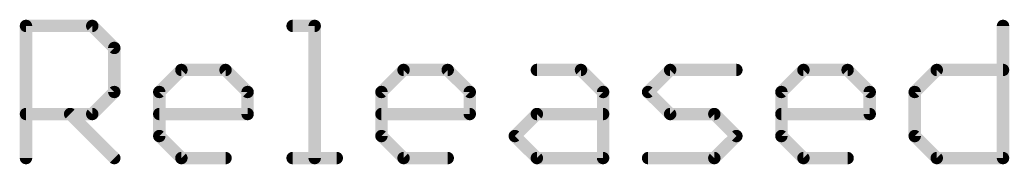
# Model space of a CAD drawing. Extents: x -29 to 78, y -15 to 28.
# Drawn here: x -28.62 to -16.47, y -6.35 to -4.57 of the extents above; entities that cross this region are included whole.
import ezdxf

# ---------------------------------------------------------------- set-up
doc = ezdxf.new("R2010")
doc.units = 0
doc.layers.add('27', color=253, linetype='CONTINUOUS')

msp = doc.modelspace()

# ---------------------------------------------------------------- linework, layer by layer
at = {"layer": '27', "const_width": 0.1524}
for points in [[(-28.5417, -6.2738), (-28.5417, -4.6468)], [(-28.5417, -4.6468), (-27.7282, -4.6468)], [(-27.7282, -4.6468), (-27.457, -4.918)], [(-25.2673, -4.6468), (-24.9962, -4.6468)], [(-24.9962, -4.6468), (-24.9962, -6.2738)], [(-16.5426, -4.6468), (-16.5426, -6.2738)], [(-27.457, -4.918), (-27.457, -5.4603)], [(-26.9045, -5.4603), (-26.6333, -5.1891)], [(-26.6333, -5.1891), (-26.091, -5.1891)], [(-26.091, -5.1891), (-25.8198, -5.4603)], [(-24.1759, -5.4603), (-23.9047, -5.1891)], [(-23.9047, -5.1891), (-23.3624, -5.1891)], [(-23.3624, -5.1891), (-23.0912, -5.4603)], [(-22.2676, -5.1891), (-21.7253, -5.1891)], [(-21.7253, -5.1891), (-21.4541, -5.4603)], [(-20.9016, -5.4603), (-20.6304, -5.1891)], [(-20.6304, -5.1891), (-19.8169, -5.1891)], [(-19.2644, -5.4603), (-18.9933, -5.1891)], [(-18.9933, -5.1891), (-18.4509, -5.1891)], [(-18.4509, -5.1891), (-18.1798, -5.4603)], [(-17.6273, -5.4603), (-17.3561, -5.1891)], [(-17.3561, -5.1891), (-16.5426, -5.1891)], [(-27.457, -5.4603), (-27.7282, -5.7315)], [(-26.9045, -6.0026), (-26.9045, -5.4603)], [(-25.8198, -5.4603), (-25.8198, -5.7315)], [(-24.1759, -6.0026), (-24.1759, -5.4603)], [(-23.0912, -5.4603), (-23.0912, -5.7315)], [(-21.4541, -5.4603), (-21.4541, -6.2738)], [(-20.6304, -5.7315), (-20.9016, -5.4603)], [(-19.2644, -6.0026), (-19.2644, -5.4603)], [(-18.1798, -5.4603), (-18.1798, -5.7315)], [(-17.6273, -6.0026), (-17.6273, -5.4603)], [(-27.7282, -5.7315), (-28.5417, -5.7315)], [(-27.9993, -5.7315), (-27.457, -6.2738)], [(-25.8198, -5.7315), (-26.9045, -5.7315)], [(-23.0912, -5.7315), (-24.1759, -5.7315)], [(-22.5388, -6.0026), (-22.2676, -5.7315)], [(-22.2676, -5.7315), (-21.4541, -5.7315)], [(-20.0881, -5.7315), (-20.6304, -5.7315)], [(-19.8169, -6.0026), (-20.0881, -5.7315)], [(-18.1798, -5.7315), (-19.2644, -5.7315)], [(-26.6333, -6.2738), (-26.9045, -6.0026)], [(-23.9047, -6.2738), (-24.1759, -6.0026)], [(-22.2676, -6.2738), (-22.5388, -6.0026)], [(-20.0881, -6.2738), (-19.8169, -6.0026)], [(-18.9933, -6.2738), (-19.2644, -6.0026)], [(-17.3561, -6.2738), (-17.6273, -6.0026)], [(-26.091, -6.2738), (-26.6333, -6.2738)], [(-25.2673, -6.2738), (-24.725, -6.2738)], [(-23.3624, -6.2738), (-23.9047, -6.2738)], [(-21.4541, -6.2738), (-22.2676, -6.2738)], [(-20.9016, -6.2738), (-20.0881, -6.2738)], [(-18.4509, -6.2738), (-18.9933, -6.2738)], [(-16.5426, -6.2738), (-17.3561, -6.2738)]]:
    msp.add_lwpolyline(points, dxfattribs=at)
at = {"layer": '27', "const_width": 0.0762}
for points in [[(-28.5036, -4.6468, 1), (-28.5798, -4.6468)], [(-28.5417, -4.6087, 1), (-28.5417, -4.6849)], [(-27.7012, -4.6199, 1), (-27.7551, -4.6738)], [(-27.7282, -4.6849, 1), (-27.7282, -4.6087)], [(-25.2673, -4.6087, 1), (-25.2673, -4.6849)], [(-24.9581, -4.6468, 1), (-25.0343, -4.6468)], [(-24.9962, -4.6849, 1), (-24.9962, -4.6087)], [(-16.5045, -4.6468, 1), (-16.5807, -4.6468)], [(-27.4189, -4.918, 1), (-27.4951, -4.918)], [(-27.4839, -4.9449, 1), (-27.4301, -4.891)], [(-26.6333, -5.151, 1), (-26.6333, -5.2272)], [(-26.6064, -5.2161, 1), (-26.6603, -5.1622)], [(-26.0641, -5.1622, 1), (-26.1179, -5.2161)], [(-26.091, -5.2272, 1), (-26.091, -5.151)], [(-23.9047, -5.151, 1), (-23.9047, -5.2272)], [(-23.8778, -5.2161, 1), (-23.9317, -5.1622)], [(-23.3355, -5.1622, 1), (-23.3894, -5.2161)], [(-23.3624, -5.2272, 1), (-23.3624, -5.151)], [(-22.2676, -5.151, 1), (-22.2676, -5.2272)], [(-21.6983, -5.1622, 1), (-21.7522, -5.2161)], [(-21.7253, -5.2272, 1), (-21.7253, -5.151)], [(-20.6304, -5.151, 1), (-20.6304, -5.2272)], [(-20.6035, -5.2161, 1), (-20.6574, -5.1622)], [(-19.8169, -5.2272, 1), (-19.8169, -5.151)], [(-18.9933, -5.151, 1), (-18.9933, -5.2272)], [(-18.9663, -5.2161, 1), (-19.0202, -5.1622)], [(-18.424, -5.1622, 1), (-18.4779, -5.2161)], [(-18.4509, -5.2272, 1), (-18.4509, -5.151)], [(-17.3561, -5.151, 1), (-17.3561, -5.2272)], [(-17.3292, -5.2161, 1), (-17.3831, -5.1622)], [(-16.5426, -5.2272, 1), (-16.5426, -5.151)], [(-27.4951, -5.4603, 1), (-27.4189, -5.4603)], [(-27.4301, -5.4872, 1), (-27.4839, -5.4334)], [(-26.8664, -5.4603, 1), (-26.9426, -5.4603)], [(-26.9314, -5.4334, 1), (-26.8776, -5.4872)], [(-25.7817, -5.4603, 1), (-25.8579, -5.4603)], [(-25.8468, -5.4872, 1), (-25.7929, -5.4334)], [(-24.1378, -5.4603, 1), (-24.214, -5.4603)], [(-24.2028, -5.4334, 1), (-24.149, -5.4872)], [(-23.0531, -5.4603, 1), (-23.1293, -5.4603)], [(-23.1182, -5.4872, 1), (-23.0643, -5.4334)], [(-21.416, -5.4603, 1), (-21.4922, -5.4603)], [(-21.481, -5.4872, 1), (-21.4271, -5.4334)], [(-20.8747, -5.4334, 1), (-20.9285, -5.4872)], [(-20.9285, -5.4334, 1), (-20.8747, -5.4872)], [(-19.2263, -5.4603, 1), (-19.3025, -5.4603)], [(-19.2914, -5.4334, 1), (-19.2375, -5.4872)], [(-18.1417, -5.4603, 1), (-18.2179, -5.4603)], [(-18.2067, -5.4872, 1), (-18.1528, -5.4334)], [(-17.5892, -5.4603, 1), (-17.6654, -5.4603)], [(-17.6542, -5.4334, 1), (-17.6003, -5.4872)], [(-28.5417, -5.6934, 1), (-28.5417, -5.7696)], [(-27.9724, -5.7045, 1), (-28.0263, -5.7584)], [(-27.7551, -5.7045, 1), (-27.7012, -5.7584)], [(-27.7282, -5.7696, 1), (-27.7282, -5.6934)], [(-26.9045, -5.6934, 1), (-26.9045, -5.7696)], [(-25.8579, -5.7315, 1), (-25.7817, -5.7315)], [(-25.8198, -5.7696, 1), (-25.8198, -5.6934)], [(-24.1759, -5.6934, 1), (-24.1759, -5.7696)], [(-23.1293, -5.7315, 1), (-23.0531, -5.7315)], [(-23.0912, -5.7696, 1), (-23.0912, -5.6934)], [(-22.2676, -5.6934, 1), (-22.2676, -5.7696)], [(-22.2406, -5.7584, 1), (-22.2945, -5.7045)], [(-21.4541, -5.7696, 1), (-21.4541, -5.6934)], [(-20.6304, -5.6934, 1), (-20.6304, -5.7696)], [(-20.6574, -5.7584, 1), (-20.6035, -5.7045)], [(-20.0612, -5.7045, 1), (-20.115, -5.7584)], [(-20.0881, -5.7696, 1), (-20.0881, -5.6934)], [(-19.2644, -5.6934, 1), (-19.2644, -5.7696)], [(-18.2179, -5.7315, 1), (-18.1417, -5.7315)], [(-18.1798, -5.7696, 1), (-18.1798, -5.6934)], [(-26.8776, -5.9757, 1), (-26.9314, -6.0296)], [(-24.149, -5.9757, 1), (-24.2028, -6.0296)], [(-22.5118, -5.9757, 1), (-22.5657, -6.0296)], [(-22.5657, -5.9757, 1), (-22.5118, -6.0296)], [(-19.79, -6.0296, 1), (-19.8439, -5.9757)], [(-19.8439, -6.0296, 1), (-19.79, -5.9757)], [(-19.2375, -5.9757, 1), (-19.2914, -6.0296)], [(-17.6003, -5.9757, 1), (-17.6542, -6.0296)], [(-26.9426, -6.0026, 1), (-26.8664, -6.0026)], [(-24.214, -6.0026, 1), (-24.1378, -6.0026)], [(-19.3025, -6.0026, 1), (-19.2263, -6.0026)], [(-17.6654, -6.0026, 1), (-17.5892, -6.0026)], [(-28.5798, -6.2738, 1), (-28.5036, -6.2738)], [(-27.4839, -6.3007, 1), (-27.4301, -6.2469)], [(-26.6333, -6.2357, 1), (-26.6333, -6.3119)], [(-26.6603, -6.3007, 1), (-26.6064, -6.2469)], [(-26.091, -6.3119, 1), (-26.091, -6.2357)], [(-25.2673, -6.2357, 1), (-25.2673, -6.3119)], [(-25.0343, -6.2738, 1), (-24.9581, -6.2738)], [(-24.725, -6.3119, 1), (-24.725, -6.2357)], [(-23.9047, -6.2357, 1), (-23.9047, -6.3119)], [(-23.9317, -6.3007, 1), (-23.8778, -6.2469)], [(-23.3624, -6.3119, 1), (-23.3624, -6.2357)], [(-22.2676, -6.2357, 1), (-22.2676, -6.3119)], [(-22.2945, -6.3007, 1), (-22.2406, -6.2469)], [(-21.4922, -6.2738, 1), (-21.416, -6.2738)], [(-21.4541, -6.3119, 1), (-21.4541, -6.2357)], [(-20.9016, -6.2357, 1), (-20.9016, -6.3119)], [(-20.115, -6.2469, 1), (-20.0612, -6.3007)], [(-20.0881, -6.3119, 1), (-20.0881, -6.2357)], [(-18.9933, -6.2357, 1), (-18.9933, -6.3119)], [(-19.0202, -6.3007, 1), (-18.9663, -6.2469)], [(-18.4509, -6.3119, 1), (-18.4509, -6.2357)], [(-17.3561, -6.2357, 1), (-17.3561, -6.3119)], [(-17.3831, -6.3007, 1), (-17.3292, -6.2469)], [(-16.5807, -6.2738, 1), (-16.5045, -6.2738)], [(-16.5426, -6.3119, 1), (-16.5426, -6.2357)]]:
    msp.add_lwpolyline(points, format="xyb", dxfattribs=at)

doc.saveas('drawing.dxf')
